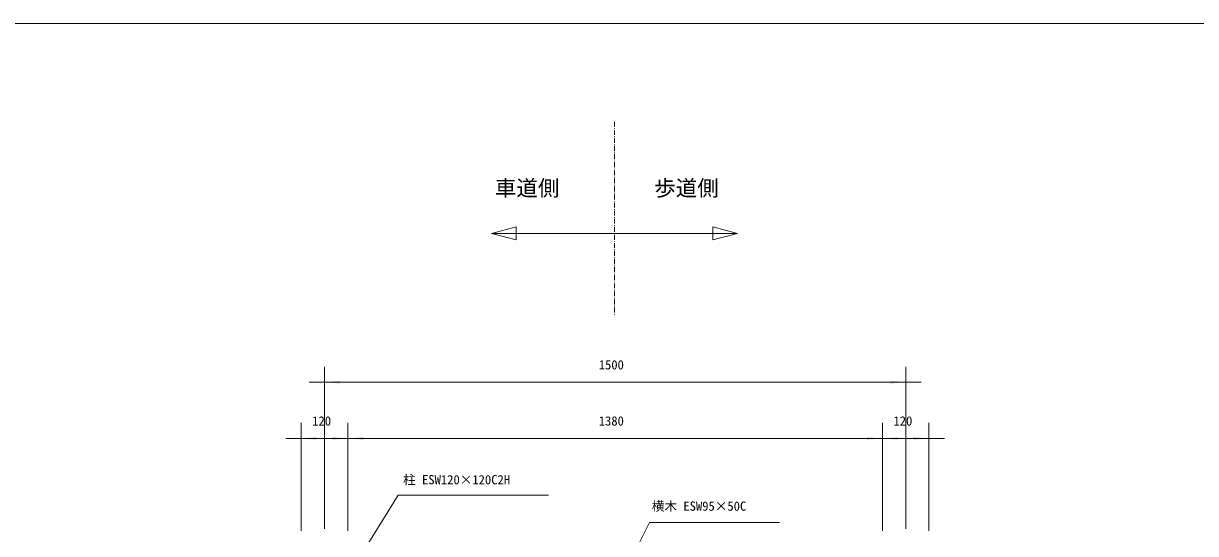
# Model space of a CAD drawing. Units: millimetres, scale not verified. Extents: x -3900 to 3900, y -2750 to 2750.
# Drawn here: x -2323 to 702, y 1433 to 2750 of the extents above; entities that cross this region are included whole.
import ezdxf
from ezdxf.enums import TextEntityAlignment as Align

# ---------------------------------------------------------------- set-up
doc = ezdxf.new("R2010")
doc.units = ezdxf.units.MM
doc.header["$LTSCALE"] = 20
doc.linetypes.add('USER6', pattern=[1.041641, 0.625, -0.208282, 0.069427, -0.138931])
doc.layers.add('0-1_IMPORTED', color=30, linetype='Continuous', lineweight=18)
doc.styles.add('ＭＳ ゴシック', font='')
doc.styles.get('ＭＳ ゴシック').set_extended_font_data('MS Gothic')

msp = doc.modelspace()

# ---------------------------------------------------------------- linework, layer by layer
at = {"layer": '0-1_IMPORTED', "linetype": 'USER6'}
msp.add_line((-797.77, 2495.74), (-797.77, 1995.74), dxfattribs=at)
at = {"layer": '0-1_IMPORTED'}
msp.add_line((-1115.27, 2208.24), (-480.27, 2208.24), dxfattribs=at)
at = {"layer": '0-1_IMPORTED', "color": 1}
for p, q in [((-1546, 1446), (-1546, 1864)), ((-46, 1446), (-46, 1864)), ((-1586, 1824), (-1546, 1824)), ((-1546, 1824), (-46, 1824)), ((-46, 1824), (-6, 1824)), ((-1606, 1440.82), (-1606, 1719)), ((-1486, 1440.82), (-1486, 1719)), ((-1486, 1440.82), (-1486, 1719)), ((-106, 1440.81), (-106, 1719)), ((-106, 1440.81), (-106, 1719)), ((14, 1440.81), (14, 1719)), ((-1646, 1679), (-1606, 1679)), ((-1606, 1679), (-1486, 1679)), ((-1526, 1679), (-1486, 1679)), ((-1486, 1679), (-1446, 1679)), ((-1486, 1679), (-106, 1679)), ((-146, 1679), (-106, 1679)), ((-106, 1679), (-66, 1679)), ((-106, 1679), (14, 1679)), ((14, 1679), (54, 1679)), ((-1486, 1324), (-1356, 1532.32)), ((-1356, 1532.32), (-968, 1532.32)), ((-796, 1286), (-707.41, 1461.63)), ((-707.41, 1461.63), (-372, 1461.63))]:
    msp.add_line(p, q, dxfattribs=at)
at = {"layer": '0-1_IMPORTED'}
for points in [[(-3900, 2750), (3900, 2750), (3900, -2750), (-3900, -2750)], [(-1115.27, 2208.24), (-1051.77, 2225.26), (-1051.77, 2191.23)], [(-480.27, 2208.24), (-543.77, 2191.23), (-543.77, 2225.26)]]:
    msp.add_lwpolyline(points, close=True, dxfattribs=at)
at = {"layer": '0-1_IMPORTED', "color": 1}
for points in [[(-1546, 1824), (-1506, 1827.5), (-1506, 1820.5)], [(-46, 1824), (-86, 1820.5), (-86, 1827.5)], [(-1606, 1679), (-1566, 1682.5), (-1566, 1675.5)], [(-1486, 1679), (-1526, 1675.5), (-1526, 1682.5)], [(-1486, 1679), (-1446, 1682.5), (-1446, 1675.5)], [(-106, 1679), (-146, 1675.5), (-146, 1682.5)], [(-106, 1679), (-66, 1682.5), (-66, 1675.5)], [(14, 1679), (-26, 1675.5), (-26, 1682.5)]]:
    msp.add_solid(points, dxfattribs=at)

# ---------------------------------------------------------------- texts
at = {"layer": '0-1_IMPORTED', "color": 7, "style": 'ＭＳ ゴシック'}
for s, height, p in [('車道側', 40.7, (-1106.35, 2292.52)), ('歩道側', 40.7, (-695.06, 2292.52)), ('1500', 23.88, (-838.33, 1849.93)), ('120', 23.88, (-1577.75, 1704.93)), ('1380', 23.88, (-838.33, 1704.93)), ('120', 23.88, (-77.75, 1704.93)), ('柱 ESW120×120C2H', 23.88, (-1343.27, 1553.36)), ('横木 ESW95×50C', 23.88, (-701.39, 1485.09))]:
    msp.add_text(s, height=height, dxfattribs=at).set_placement(p, align=Align.BOTTOM_LEFT)

doc.saveas('drawing.dxf')
